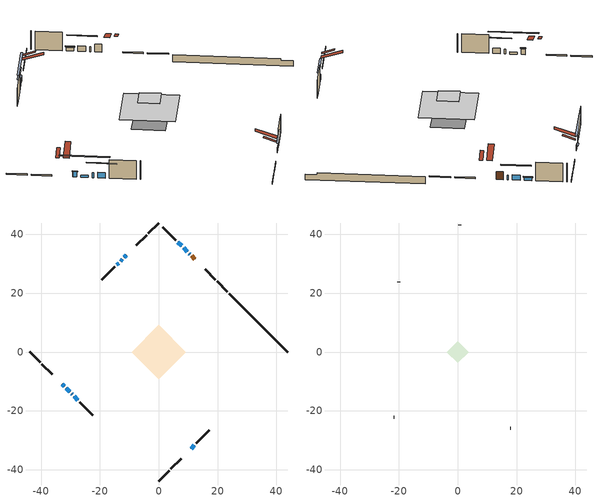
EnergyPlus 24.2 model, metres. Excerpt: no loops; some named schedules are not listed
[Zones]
conditioned space
 floor adiabatic (AdiabaticFloorConstruction): -9.23,0 0,9.23 9.23,0 0,-9.23 z3.37
 floor foundation (Slab1 construction): -4.96,0.65 -0.65,4.96 4.96,-0.65 0.65,-4.96 z-0.96
 wall outside (RimJoist1 construction): 0,-43.84 3.49,-40.35 / -43.84,0 -40.35,-3.49 / 0,43.84 -3.49,40.35 / 23.35,20.49 19.86,23.98 z0.93:1.23
 wall outside (RimJoist2 construction): 4.15,-39.69 7.57,-36.27 / -39.69,-4.15 -36.27,-7.57 / -4.15,39.69 -7.57,36.27 / 19.2,24.64 15.78,28.06 z0.93:1.23
 wall outside (AdiabaticWallConstruction 1): 12.32,31.52 11.21,32.63 z0.93:2.96
 wall outside (AdiabaticWallConstruction): 10.55,33.29 10.37,33.47 / -29.64,-14.2 -29.42,-14.42 z0.93:2.15; -11.04,32.8 -11.68,32.16 / 11.04,-32.8 12.11,-31.73 z0.93:2.13; -32.8,-11.04 -32.16,-11.68 / 9.72,34.12 8.42,35.42 / -13.6,30.24 -14.24,29.6 / -28.77,-15.07 -27.47,-16.37 z0.93:2.3; -12.34,31.5 -12.94,30.9 z0.93:1.47; -31.5,-12.34 -30.3,-13.54 z0.93:1.46; 7.77,36.07 6.47,37.37 z0.93:1.77
 wall outside (Wall1 construction): 12.77,-31.07 17.21,-26.63 / -26.82,-17.02 -22.38,-21.46 / -14.9,28.94 -19.34,24.5 / 5.82,38.02 1.37,42.47 z0.93:5.81
 wall foundation (FoundationWall1 construction): 24.01,19.83,-0.96 24.01,19.83,0.93 41.86,1.98,0.93 41.86,1.98,0.45 43.84,0,0.45 43.84,0,-0.96
 window (WindowConstruction 7): 10.55,33.29 10.37,33.47 z0.93:2.15
 window (WindowConstruction 4): -11.04,32.8 -11.68,32.16 z0.93:2.12
 window (WindowConstruction 5): 11.04,-32.8 12.11,-31.73 z0.93:2.12
 window (WindowConstruction 6): -32.8,-11.04 -32.16,-11.68 z0.93:2.3
 window (WindowConstruction 9): -12.34,31.5 -12.94,30.9 z0.93:1.46
 window (WindowConstruction 10): -31.5,-12.34 -30.3,-13.54 z0.93:1.46
 window (WindowConstruction 8): -29.64,-14.2 -29.42,-14.42 z0.93:2.15
 window (WindowConstruction): 9.72,34.12 8.42,35.42 z0.93:2.3
 window (WindowConstruction 1): -13.6,30.24 -14.24,29.6 z0.93:2.3
 window (WindowConstruction 2): -28.77,-15.07 -27.47,-16.37 z0.93:2.3
 window (WindowConstruction 3): 7.77,36.07 6.47,37.37 z0.93:1.77
 door (Door): 12.32,31.52 11.21,32.63 z0.93:2.96
 ceiling adiabatic (AdiabaticFloorConstruction): 0,-9.23 9.23,0 0,9.23 -9.23,0 z3.37
 roof outside (Roof1 construction): 8.78,-35.06,5.81 6.68,-32.95,6.8 6.12,-33.51,6.8 8.23,-35.61,5.81; -35.06,-8.78,5.81 -32.95,-6.68,6.8 -33.51,-6.12,6.8 -35.61,-8.23,5.81; -8.78,35.06,5.81 -6.68,32.95,6.8 -6.12,33.51,6.8 -8.23,35.61,5.81; 14.57,29.27,5.81 12.47,27.16,6.8 13.02,26.61,6.8 15.13,28.71,5.81
attic - vented
 floor to conditioned space (Floor1 construction Reversed): -3.66,0 0,3.66 3.66,0 0,-3.66 z5.81
 wall outside (Wall3 construction): 17.87,-25.97 17.93,-25.91 / -21.72,-22.12 -21.66,-22.18 / -20,23.84 -20.06,23.78 / 0.72,43.12 0.66,43.18 z0.93:5.81
 roof outside (Roof2 construction): 10.38,-33.46,5.81 6.82,-29.9,7.49 5.88,-30.84,7.49 9.44,-34.4,5.81; -33.46,-10.38,5.81 -29.9,-6.82,7.49 -30.84,-5.88,7.49 -34.4,-9.44,5.81; -10.38,33.46,5.81 -6.82,29.9,7.49 -5.88,30.84,7.49 -9.44,34.4,5.81; 12.97,30.87,5.81 9.41,27.3,7.49 10.35,26.36,7.49 13.91,29.93,5.81
shading: -11.82,32.02 -10.89,32.95 -11.18,33.24 -12.12,32.31 z2.33; 13.98,-29.86 9.17,-34.67 9.46,-34.96 14.27,-30.15 z4.76; -32.02,-11.82 -32.95,-10.89 -33.24,-11.18 -32.31,-12.12 z2.5; -16.53,27.31 -8.75,35.09 -9.04,35.38 -16.82,27.6 z6.54; -26.71,-17.13 -35.09,-8.75 -35.38,-9.04 -27,-17.43 z6.54; 6.56,37.28 11.58,32.26 11.87,32.55 6.85,37.57 z4.94; -16.11,27.73 -11.73,32.11 -12.02,32.4 -16.4,28.02 z4.94; -25.61,-18.23 -30.63,-13.21 -30.93,-13.5 -25.9,-18.52 z4.94; 6.33,37.51 7.91,35.93 8.2,36.22 6.62,37.8 z1.97
[Building]
Building 1: Terrain=Suburbs
[Site:Location]
Montreal Intl AP_QC: Latitude {deg}=45.47; Longitude {deg}=-73.74; Time Zone {hr}=-5; Elevation {m}=36; Keep Site Location Information=Yes
[Site:GroundTemperature:Shallow]
2.07863, -0.316383, -0.508184, 0.628371, 5.19101, 9.73239, 13.6695, 16.1636, 16.3755, 14.347, 10.5102, 6.10817
[Site:WaterMainsTemperature]
Calculation Method=Schedule; Temperature Schedule=mains temperature schedule
[Material] Roughness=Rough; Thermal Absorptance=0.9
Name | Thickness {m} | Conductivity {W/m-K} | Density {kg/m3} | Specific Heat {J/kg-K} | Solar Absorptance | Visible Absorptance
asphalt or fiberglass shingles | 0.00635 | 0.162714 | 1121.4 | 1465.45 | 0.4 | 0.4
ceiling loosefill ins | 0.169333 | 0.0480833 | 16.02 | 1046.75 | 0.7 | 0.7
ceiling stud and cavity | 0.1397 | 0.624687 | 65.682 | 1177.47 | 0.7 | 0.7
concrete 4.0 in. | 0.1016 | 1.803125 | 2242.8 | 837.4 | 0.7 | 0.7
concrete 8.0 in. | 0.2032 | 1.803125 | 2242.8 | 837.4 | 0.7 | 0.7
door material | 0.04445 | 0.053851 | 512.64 | 1214.23 | 0.7 | 0.7
exterior vertical ins | 0.0410211 | 0.029427 | 32.04 | 1214.23 | 0.7 | 0.7
floor covering | 0.0127 | 0.0433444 | 54.468 | 1339.84 | 0.6 | 0.6
floor rigid ins; wall rigid ins | 0.512978 | 0.029427 | 32.04 | 1214.23 | 0.7 | 0.7
floor stud and cavity | 0.1397 | 1.75129 | 37.0049 | 1207.88 | 0.7 | 0.7
furniture material conditioned space 1 | 0.1524 | 0.115458 | 640.8 | 1214.23 | 0.6 | 0.6
gypsum board | 0.0127 | 0.160291 | 801 | 837.4 | 0.6 | 0.6
gypsum board 1 | 0.0127 | 0.160291 | 801 | 837.4 | 0.7 | 0.7
osb sheathing 0.5 in. | 0.0127 | 0.115458 | 512.64 | 1214.23 | 0.7 | 0.7
osb sheathing 0.75 in. | 0.01905 | 0.115458 | 512.64 | 1214.23 | 0.7 | 0.7
osb sheathing 2.0 in. | 0.0508 | 0.115458 | 512.64 | 1214.23 | 0.7 | 0.7
rim joist stud and cavity | 0.0508 | 0.177588 | 50.32683 | 1063.81 | 0.6 | 0.6
rim joist stud and cavity 1 | 0.0508 | 0.859146 | 125.044 | 1163.47 | 0.6 | 0.6
roof stud and cavity | 0.2032 | 0.170512 | 78.34581 | 1123.46 | 0.7 | 0.7
wall stud and cavity | 0.1397 | 0.139681 | 139.0536 | 1170.24 | 0.7 | 0.7
wall stud and cavity 1 | 0.0889 | 6.9971 | 50.32683 | 1063.81 | 0.6 | 0.6
wall stud and cavity 2 | 0.0889 | 0.380278 | 52.3479 | 1209.89 | 0.7 | 0.7
wall stud and cavity 3 | 0.0889 | 0.391764 | 83.0341 | 1211.67 | 0.7 | 0.7
wood siding | 0.0254 | 0.102417 | 544.68 | 1172.36 | 0.4 | 0.4
wood siding 1 | 0.00254 | 0.102417 | 544.68 | 1172.36 | 0.4 | 0.4
wood siding 2; wood siding 3; wood siding 4 | 0.0254 | 0.102417 | 544.68 | 1172.36 | 0.7 | 0.7
[WindowMaterial:SimpleGlazingSystem]
Name | U-Factor {W/m2-K} | Solar Heat Gain Coefficient
WindowMaterial | 3.76224 | 0.69
WindowMaterial 1 | 4.38569 | 0.68
WindowMaterial 2 | 4.721257 | 0.66
WindowMaterial 3 | 4.46404 | 0.67
WindowMaterial 4 | 4.1404 | 0.69
WindowMaterial 5 | 2.26495 | 0.41
WindowMaterial 6 | 2.93212 | 0.43
WindowMaterial 7 | 4.359 | 0.64
[Construction]
AdiabaticFloorConstruction: floor stud and cavity, floor rigid ins, osb sheathing 0.75 in., floor covering
AdiabaticWallConstruction: wood siding 3, wall rigid ins, wall stud and cavity 2, gypsum board
AdiabaticWallConstruction 1: wood siding 4, wall rigid ins, wall stud and cavity 2, gypsum board
Door: door material
Floor1 construction Reversed: gypsum board, ceiling stud and cavity, ceiling loosefill ins
FoundationWall1 construction: concrete 8.0 in., gypsum board 1
furniture construction conditioned space 1: furniture material conditioned space 1
PartitionWallConstruction: gypsum board, wall stud and cavity 3, gypsum board
RimJoist1 construction: wood siding 2, rim joist stud and cavity
RimJoist2 construction: wood siding 2, osb sheathing 2.0 in., rim joist stud and cavity 1
Roof1 construction: asphalt or fiberglass shingles, osb sheathing 0.75 in., roof stud and cavity, gypsum board
Roof2 construction: asphalt or fiberglass shingles
Slab1 construction: concrete 4.0 in.
Wall1 construction: wood siding, osb sheathing 0.5 in., wall stud and cavity, gypsum board
Wall3 construction: wood siding 1, wall stud and cavity 1
WindowConstruction: WindowMaterial
WindowConstruction 1; WindowConstruction 2; WindowConstruction 6: WindowMaterial 1
WindowConstruction 10; WindowConstruction 9: WindowMaterial 7
WindowConstruction 3: WindowMaterial 2
WindowConstruction 4: WindowMaterial 3
WindowConstruction 5: WindowMaterial 4
WindowConstruction 7: WindowMaterial 5
WindowConstruction 8: WindowMaterial 6
[Zone] Multiplier=1; Part of Total Floor Area=Yes
Name | Volume {m3}
attic - vented | 7.29589
conditioned space | 325.6
[Space]
Name | Zone | Volume {m3}
attic - vented 1 | attic - vented | 7.29589
conditioned space 1 | conditioned space | 325.6
[ZoneInfiltration:EffectiveLeakageArea]
infil attic - vented 1: Zone or Space=attic - vented 1; Schedule=Always On Discrete; Effective Air Leakage Area {cm2}=1070.4; Stack Coefficient=0.000455914; Wind Coefficient=1.44265e-05
[ZoneMixing]
whole house fan mix: Zone or Space=attic - vented; Schedule=Always On Continuous; Design Flow Rate Calculation Method=Flow/Zone; Design Flow Rate {m3/s}=0; Source Zone or Space=conditioned space
[SurfaceProperty:ExposedFoundationPerimeter]
Slab1: Exposed Perimeter Calculation Method=TotalExposedPerimeter; Total Exposed Perimeter {m}=28.043
[InternalMass] Zone or ZoneList=conditioned space; Space or SpaceList=conditioned space 1
Name | Construction | Surface Area {m2}
furniture mass conditioned space 1 | furniture construction conditioned space 1 | 87.5241
partition wall mass | PartitionWallConstruction | 218.81
[Lights]
interior lighting: Zone or ZoneList or Space or SpaceList=conditioned space 1; Schedule=interior lighting schedule; Design Level Calculation Method=LightingLevel; Lighting Level {W}=343.2; Return Air Fraction=0; Fraction Radiant=0.6; Fraction Visible=0.2; Fraction Replaceable=1
[People]
occupants: Zone or ZoneList or Space or SpaceList=conditioned space 1; Number of People Schedule=occupants schedule; Number of People Calculation Method=People; Number of People=3; Fraction Radiant=0.314171; Sensible Heat Fraction=0.56303; Activity Level Schedule=occupants activity schedule; Carbon Dioxide Generation Rate {m3/s-W}=0; Enable ASHRAE 55 Comfort Warnings=No; Mean Radiant Temperature Calculation Type=EnclosureAveraged
[ElectricEquipment] Zone or ZoneList or Space or SpaceList=conditioned space 1; Design Level Calculation Method=EquipmentLevel
Name | Schedule | Design Level {W} | Fraction Latent | Fraction Radiant | Fraction Lost
clothes dryer | clothes dryer schedule | 140.772 | 0.015 | 0.081 | 0.85
clothes washer | clothes washer schedule | 32.1985 | 0.03 | 0.162 | 0.7
cooking range | cooking range schedule | 215.147 | 0.08 | 0.432 | 0.2
dishwasher | dishwasher schedule | 66.8632 | 0.3 | 0.18 | 0.4
fridge | fridge schedule | 72.9452 | 0 | 0.6 | 0
mech vent bath fan 0 | mech vent bath fan 0 schedule | 50.2 | 0 | 0 | 1
mech vent bath fan 1 | mech vent bath fan 1 schedule | 50.2 | 0 | 0 | 1
mech vent house fan | mech vent house fan schedule | 0.95 | 0 | 0 | 1
mech vent house fan cfis | mech vent house fan cfis schedule | 0 | 0 | 0 | 0
mech vent range fan 0 | mech vent range fan 0 schedule | 57 | 0 | 0 | 1
misc plug loads | misc plug loads schedule | 494.7 | 0.045 | 0.513 | 0.1
whole house fan | Always On Discrete | 0 | 0 | 0 | 1
[OtherEquipment] Zone or ZoneList or Space or SpaceList=conditioned space 1; Design Level Calculation Method=EquipmentLevel
Name | Fuel Type | Schedule | Design Level {W} | Fraction Latent | Fraction Radiant | Fraction Lost
clothes dryer 1 | Electricity | clothes dryer schedule | 0 | 0.015 | 0.081 | 0.85
cooking range 1 | Electricity | cooking range schedule | 0 | 0.08 | 0.432 | 0.2
general water use latent | None | general water use schedule | 62.594 | 1 | 0 | 0
general water use sensible | None | general water use schedule | -61.6891 | 0 | 0.6 | 0
mech vent house fan latent load | None | Always On Discrete | 0 | 1 | 0 | 0
mech vent house fan sensible load | None | Always On Discrete | 0 | 0 | 0 | 0
water heater energy adjustment1 | Electricity | Always On Discrete | 0.01 | 0 | 0 | 1
[ZoneInfiltration:DesignFlowRate] Zone or ZoneList or Space or SpaceList=conditioned space 1; Schedule=Always On Discrete; Design Flow Rate Calculation Method=Flow/Zone; Design Flow Rate {m3/s}=0
infil flow; natural vent flow; whole house fan flow
[Foundation:Kiva]
Foundation Kiva 1: Initial Indoor Air Temperature {C}=18; Wall Height Above Grade {m}=0.930006; Wall Depth Below Slab {m}=0.2032; Custom Block Material Name 1=exterior vertical ins; Custom Block Depth 1 {m}=1.89; Custom Block X Position 1 {m}=0.2159; Custom Block Z Position 1 {m}=0
[Foundation:Kiva:Settings]
Soil Conductivity {W/m-K}=0.849921; Soil Density {kg/m3}=1842.3; Soil Specific Heat {J/kg-K}=418.7; Ground Solar Absorptivity=0.9; Ground Thermal Absorptivity=0.9; Ground Surface Roughness {m}=0.03; Far-Field Width {m}=40; Deep-Ground Boundary Condition=ZeroFlux; Deep-Ground Depth {m}=40; Minimum Cell Dimension {m}=0.2; Maximum Cell Growth Coefficient=3; Simulation Timestep=Timestep
[Exterior:Lights]
exterior lighting: Schedule=exterior lighting schedule; Design Level {W}=75.6
[Schedule:Constant]
Name | Hourly Value
Always On Continuous; mech vent house fan schedule; mech vent house fan cfis schedule; Always On Discrete | 1
occupants activity schedule | 117.228
fridge schedule | 0
[Schedule:Week:Daily]
interior lighting schedule Week Rule - Jan1-Jan27: interior lighting schedule day, interior lighting schedule day, interior lighting schedule day, interior lighting schedule day, interior lighting schedule day, interior lighting schedule day, interior lighting schedule day, interior lighting schedule default day, interior lighting schedule default day, interior lighting schedule default day, interior lighting schedule default day, interior lighting schedule default day
interior lighting schedule Week Rule - Jan28-Feb3: interior lighting schedule day, interior lighting schedule day, interior lighting schedule day, interior lighting schedule day, interior lighting schedule day 1, interior lighting schedule day 1, interior lighting schedule day 1, interior lighting schedule default day, interior lighting schedule default day, interior lighting schedule default day, interior lighting schedule default day, interior lighting schedule default day
interior lighting schedule Week Rule - Feb4-Feb24: interior lighting schedule day 1, interior lighting schedule day 1, interior lighting schedule day 1, interior lighting schedule day 1, interior lighting schedule day 1, interior lighting schedule day 1, interior lighting schedule day 1, interior lighting schedule default day, interior lighting schedule default day, interior lighting schedule default day, interior lighting schedule default day, interior lighting schedule default day
interior lighting schedule Week Rule - Feb25-Mar3: interior lighting schedule day 1, interior lighting schedule day 1, interior lighting schedule day 1, interior lighting schedule day 1, interior lighting schedule day 2, interior lighting schedule day 2, interior lighting schedule day 2, interior lighting schedule default day, interior lighting schedule default day, interior lighting schedule default day, interior lighting schedule default day, interior lighting schedule default day
interior lighting schedule Week Rule - Mar4-Mar31: interior lighting schedule day 2, interior lighting schedule day 2, interior lighting schedule day 2, interior lighting schedule day 2, interior lighting schedule day 2, interior lighting schedule day 2, interior lighting schedule day 2, interior lighting schedule default day, interior lighting schedule default day, interior lighting schedule default day, interior lighting schedule default day, interior lighting schedule default day
interior lighting schedule Week Rule - Apr1-Apr28: interior lighting schedule day 3, interior lighting schedule day 3, interior lighting schedule day 3, interior lighting schedule day 3, interior lighting schedule day 3, interior lighting schedule day 3, interior lighting schedule day 3, interior lighting schedule default day, interior lighting schedule default day, interior lighting schedule default day, interior lighting schedule default day, interior lighting schedule default day
interior lighting schedule Week Rule - Apr29-May5: interior lighting schedule day 3, interior lighting schedule day 3, interior lighting schedule day 4, interior lighting schedule day 4, interior lighting schedule day 4, interior lighting schedule day 4, interior lighting schedule day 4, interior lighting schedule default day, interior lighting schedule default day, interior lighting schedule default day, interior lighting schedule default day, interior lighting schedule default day
interior lighting schedule Week Rule - May6-May26: interior lighting schedule day 4, interior lighting schedule day 4, interior lighting schedule day 4, interior lighting schedule day 4, interior lighting schedule day 4, interior lighting schedule day 4, interior lighting schedule day 4, interior lighting schedule default day, interior lighting schedule default day, interior lighting schedule default day, interior lighting schedule default day, interior lighting schedule default day
interior lighting schedule Week Rule - May27-Jun2: interior lighting schedule day 4, interior lighting schedule day 4, interior lighting schedule day 4, interior lighting schedule day 4, interior lighting schedule day 4, interior lighting schedule day 5, interior lighting schedule day 5, interior lighting schedule default day, interior lighting schedule default day, interior lighting schedule default day, interior lighting schedule default day, interior lighting schedule default day
interior lighting schedule Week Rule - Jun3-Jun30: interior lighting schedule day 5, interior lighting schedule day 5, interior lighting schedule day 5, interior lighting schedule day 5, interior lighting schedule day 5, interior lighting schedule day 5, interior lighting schedule day 5, interior lighting schedule default day, interior lighting schedule default day, interior lighting schedule default day, interior lighting schedule default day, interior lighting schedule default day
interior lighting schedule Week Rule - Jul1-Jul28: interior lighting schedule day 6, interior lighting schedule day 6, interior lighting schedule day 6, interior lighting schedule day 6, interior lighting schedule day 6, interior lighting schedule day 6, interior lighting schedule day 6, interior lighting schedule default day, interior lighting schedule default day, interior lighting schedule default day, interior lighting schedule default day, interior lighting schedule default day
interior lighting schedule Week Rule - Jul29-Aug4: interior lighting schedule day 6, interior lighting schedule day 6, interior lighting schedule day 6, interior lighting schedule day 7, interior lighting schedule day 7, interior lighting schedule day 7, interior lighting schedule day 7, interior lighting schedule default day, interior lighting schedule default day, interior lighting schedule default day, interior lighting schedule default day, interior lighting schedule default day
interior lighting schedule Week Rule - Aug5-Aug25: interior lighting schedule day 7, interior lighting schedule day 7, interior lighting schedule day 7, interior lighting schedule day 7, interior lighting schedule day 7, interior lighting schedule day 7, interior lighting schedule day 7, interior lighting schedule default day, interior lighting schedule default day, interior lighting schedule default day, interior lighting schedule default day, interior lighting schedule default day
interior lighting schedule Week Rule - Aug26-Sep1: interior lighting schedule day 7, interior lighting schedule day 7, interior lighting schedule day 7, interior lighting schedule day 7, interior lighting schedule day 7, interior lighting schedule day 7, interior lighting schedule day 8, interior lighting schedule default day, interior lighting schedule default day, interior lighting schedule default day, interior lighting schedule default day, interior lighting schedule default day
interior lighting schedule Week Rule - Sep2-Sep29: interior lighting schedule day 8, interior lighting schedule day 8, interior lighting schedule day 8, interior lighting schedule day 8, interior lighting schedule day 8, interior lighting schedule day 8, interior lighting schedule day 8, interior lighting schedule default day, interior lighting schedule default day, interior lighting schedule default day, interior lighting schedule default day, interior lighting schedule default day
interior lighting schedule Week Rule - Sep30-Oct6: interior lighting schedule day 8, interior lighting schedule day 9, interior lighting schedule day 9, interior lighting schedule day 9, interior lighting schedule day 9, interior lighting schedule day 9, interior lighting schedule day 9, interior lighting schedule default day, interior lighting schedule default day, interior lighting schedule default day, interior lighting schedule default day, interior lighting schedule default day
interior lighting schedule Week Rule - Oct7-Oct27: interior lighting schedule day 9, interior lighting schedule day 9, interior lighting schedule day 9, interior lighting schedule day 9, interior lighting schedule day 9, interior lighting schedule day 9, interior lighting schedule day 9, interior lighting schedule default day, interior lighting schedule default day, interior lighting schedule default day, interior lighting schedule default day, interior lighting schedule default day
interior lighting schedule Week Rule - Oct28-Nov3: interior lighting schedule day 9, interior lighting schedule day 9, interior lighting schedule day 9, interior lighting schedule day 9, interior lighting schedule day 10, interior lighting schedule day 10, interior lighting schedule day 10, interior lighting schedule default day, interior lighting schedule default day, interior lighting schedule default day, interior lighting schedule default day, interior lighting schedule default day
interior lighting schedule Week Rule - Nov4-Nov24: interior lighting schedule day 10, interior lighting schedule day 10, interior lighting schedule day 10, interior lighting schedule day 10, interior lighting schedule day 10, interior lighting schedule day 10, interior lighting schedule day 10, interior lighting schedule default day, interior lighting schedule default day, interior lighting schedule default day, interior lighting schedule default day, interior lighting schedule default day
interior lighting schedule Week Rule - Nov25-Dec1: interior lighting schedule day 10, interior lighting schedule day 10, interior lighting schedule day 10, interior lighting schedule day 10, interior lighting schedule day 10, interior lighting schedule day 10, interior lighting schedule day 11, interior lighting schedule default day, interior lighting schedule default day, interior lighting schedule default day, interior lighting schedule default day, interior lighting schedule default day
interior lighting schedule Week Rule - Dec2-Dec31: interior lighting schedule day 11, interior lighting schedule day 11, interior lighting schedule day 11, interior lighting schedule day 11, interior lighting schedule day 11, interior lighting schedule day 11, interior lighting schedule day 11, interior lighting schedule default day, interior lighting schedule default day, interior lighting schedule default day, interior lighting schedule default day, interior lighting schedule default day
occupants schedule Week Rule - Jan1-Dec31: occupants schedule day, occupants schedule day, occupants schedule day, occupants schedule day, occupants schedule day, occupants schedule day, occupants schedule day, occupants schedule default day, occupants schedule default day, occupants schedule default day, occupants schedule default day, occupants schedule default day
clothes dryer schedule Week Rule - Jan1-Dec31: clothes dryer schedule day, clothes dryer schedule day, clothes dryer schedule day, clothes dryer schedule day, clothes dryer schedule day, clothes dryer schedule day, clothes dryer schedule day, clothes dryer schedule default day, clothes dryer schedule default day, clothes dryer schedule default day, clothes dryer schedule default day, clothes dryer schedule default day
clothes washer schedule Week Rule - Jan1-Dec31: clothes washer schedule day, clothes washer schedule day, clothes washer schedule day, clothes washer schedule day, clothes washer schedule day, clothes washer schedule day, clothes washer schedule day, clothes washer schedule default day, clothes washer schedule default day, clothes washer schedule default day, clothes washer schedule default day, clothes washer schedule default day
cooking range schedule Week Rule - Jan1-Dec31: cooking range schedule day, cooking range schedule day, cooking range schedule day, cooking range schedule day, cooking range schedule day, cooking range schedule day, cooking range schedule day, cooking range schedule default day, cooking range schedule default day, cooking range schedule default day, cooking range schedule default day, cooking range schedule default day
dishwasher schedule Week Rule - Jan1-Dec31: dishwasher schedule day, dishwasher schedule day, dishwasher schedule day, dishwasher schedule day, dishwasher schedule day, dishwasher schedule day, dishwasher schedule day, dishwasher schedule default day, dishwasher schedule default day, dishwasher schedule default day, dishwasher schedule default day, dishwasher schedule default day
mech vent bath fan 0 schedule Week Rule - Jan1-Dec31: mech vent bath fan 0 schedule day, mech vent bath fan 0 schedule day, mech vent bath fan 0 schedule day, mech vent bath fan 0 schedule day, mech vent bath fan 0 schedule day, mech vent bath fan 0 schedule day, mech vent bath fan 0 schedule day, mech vent bath fan 0 schedule default day, mech vent bath fan 0 schedule default day, mech vent bath fan 0 schedule default day, mech vent bath fan 0 schedule default day, mech vent bath fan 0 schedule default day
mech vent bath fan 1 schedule Week Rule - Jan1-Dec31: mech vent bath fan 1 schedule day, mech vent bath fan 1 schedule day, mech vent bath fan 1 schedule day, mech vent bath fan 1 schedule day, mech vent bath fan 1 schedule day, mech vent bath fan 1 schedule day, mech vent bath fan 1 schedule day, mech vent bath fan 1 schedule default day, mech vent bath fan 1 schedule default day, mech vent bath fan 1 schedule default day, mech vent bath fan 1 schedule default day, mech vent bath fan 1 schedule default day
mech vent range fan 0 schedule Week Rule - Jan1-Dec31: mech vent range fan 0 schedule day, mech vent range fan 0 schedule day, mech vent range fan 0 schedule day, mech vent range fan 0 schedule day, mech vent range fan 0 schedule day, mech vent range fan 0 schedule day, mech vent range fan 0 schedule day, mech vent range fan 0 schedule default day, mech vent range fan 0 schedule default day, mech vent range fan 0 schedule default day, mech vent range fan 0 schedule default day, mech vent range fan 0 schedule default day
misc plug loads schedule Week Rule - Jan1-Dec31: misc plug loads schedule day, misc plug loads schedule day, misc plug loads schedule day, misc plug loads schedule day, misc plug loads schedule day, misc plug loads schedule day, misc plug loads schedule day, misc plug loads schedule default day, misc plug loads schedule default day, misc plug loads schedule default day, misc plug loads schedule default day, misc plug loads schedule default day
general water use schedule Week Rule - Jan1-Dec31: general water use schedule day, general water use schedule day, general water use schedule day, general water use schedule day, general water use schedule day, general water use schedule day, general water use schedule day, general water use schedule default day, general water use schedule default day, general water use schedule default day, general water use schedule default day, general water use schedule default day
exterior lighting schedule Week Rule - Jan1-Jan27: exterior lighting schedule day, exterior lighting schedule day, exterior lighting schedule day, exterior lighting schedule day, exterior lighting schedule day, exterior lighting schedule day, exterior lighting schedule day, exterior lighting schedule default day, exterior lighting schedule default day, exterior lighting schedule default day, exterior lighting schedule default day, exterior lighting schedule default day
exterior lighting schedule Week Rule - Jan28-Feb3: exterior lighting schedule day, exterior lighting schedule day, exterior lighting schedule day, exterior lighting schedule day, exterior lighting schedule day 1, exterior lighting schedule day 1, exterior lighting schedule day 1, exterior lighting schedule default day, exterior lighting schedule default day, exterior lighting schedule default day, exterior lighting schedule default day, exterior lighting schedule default day
exterior lighting schedule Week Rule - Feb4-Feb24: exterior lighting schedule day 1, exterior lighting schedule day 1, exterior lighting schedule day 1, exterior lighting schedule day 1, exterior lighting schedule day 1, exterior lighting schedule day 1, exterior lighting schedule day 1, exterior lighting schedule default day, exterior lighting schedule default day, exterior lighting schedule default day, exterior lighting schedule default day, exterior lighting schedule default day
exterior lighting schedule Week Rule - Feb25-Mar3: exterior lighting schedule day 1, exterior lighting schedule day 1, exterior lighting schedule day 1, exterior lighting schedule day 1, exterior lighting schedule day 2, exterior lighting schedule day 2, exterior lighting schedule day 2, exterior lighting schedule default day, exterior lighting schedule default day, exterior lighting schedule default day, exterior lighting schedule default day, exterior lighting schedule default day
exterior lighting schedule Week Rule - Mar4-Mar31: exterior lighting schedule day 2, exterior lighting schedule day 2, exterior lighting schedule day 2, exterior lighting schedule day 2, exterior lighting schedule day 2, exterior lighting schedule day 2, exterior lighting schedule day 2, exterior lighting schedule default day, exterior lighting schedule default day, exterior lighting schedule default day, exterior lighting schedule default day, exterior lighting schedule default day
exterior lighting schedule Week Rule - Apr1-Apr28: exterior lighting schedule day 3, exterior lighting schedule day 3, exterior lighting schedule day 3, exterior lighting schedule day 3, exterior lighting schedule day 3, exterior lighting schedule day 3, exterior lighting schedule day 3, exterior lighting schedule default day, exterior lighting schedule default day, exterior lighting schedule default day, exterior lighting schedule default day, exterior lighting schedule default day
exterior lighting schedule Week Rule - Apr29-May5: exterior lighting schedule day 3, exterior lighting schedule day 3, exterior lighting schedule day 4, exterior lighting schedule day 4, exterior lighting schedule day 4, exterior lighting schedule day 4, exterior lighting schedule day 4, exterior lighting schedule default day, exterior lighting schedule default day, exterior lighting schedule default day, exterior lighting schedule default day, exterior lighting schedule default day
exterior lighting schedule Week Rule - May6-May26: exterior lighting schedule day 4, exterior lighting schedule day 4, exterior lighting schedule day 4, exterior lighting schedule day 4, exterior lighting schedule day 4, exterior lighting schedule day 4, exterior lighting schedule day 4, exterior lighting schedule default day, exterior lighting schedule default day, exterior lighting schedule default day, exterior lighting schedule default day, exterior lighting schedule default day
exterior lighting schedule Week Rule - May27-Jun2: exterior lighting schedule day 4, exterior lighting schedule day 4, exterior lighting schedule day 4, exterior lighting schedule day 4, exterior lighting schedule day 4, exterior lighting schedule day 5, exterior lighting schedule day 5, exterior lighting schedule default day, exterior lighting schedule default day, exterior lighting schedule default day, exterior lighting schedule default day, exterior lighting schedule default day
exterior lighting schedule Week Rule - Jun3-Jun30: exterior lighting schedule day 5, exterior lighting schedule day 5, exterior lighting schedule day 5, exterior lighting schedule day 5, exterior lighting schedule day 5, exterior lighting schedule day 5, exterior lighting schedule day 5, exterior lighting schedule default day, exterior lighting schedule default day, exterior lighting schedule default day, exterior lighting schedule default day, exterior lighting schedule default day
exterior lighting schedule Week Rule - Jul1-Jul28: exterior lighting schedule day 6, exterior lighting schedule day 6, exterior lighting schedule day 6, exterior lighting schedule day 6, exterior lighting schedule day 6, exterior lighting schedule day 6, exterior lighting schedule day 6, exterior lighting schedule default day, exterior lighting schedule default day, exterior lighting schedule default day, exterior lighting schedule default day, exterior lighting schedule default day
exterior lighting schedule Week Rule - Jul29-Aug4: exterior lighting schedule day 6, exterior lighting schedule day 6, exterior lighting schedule day 6, exterior lighting schedule day 7, exterior lighting schedule day 7, exterior lighting schedule day 7, exterior lighting schedule day 7, exterior lighting schedule default day, exterior lighting schedule default day, exterior lighting schedule default day, exterior lighting schedule default day, exterior lighting schedule default day
exterior lighting schedule Week Rule - Aug5-Aug25: exterior lighting schedule day 7, exterior lighting schedule day 7, exterior lighting schedule day 7, exterior lighting schedule day 7, exterior lighting schedule day 7, exterior lighting schedule day 7, exterior lighting schedule day 7, exterior lighting schedule default day, exterior lighting schedule default day, exterior lighting schedule default day, exterior lighting schedule default day, exterior lighting schedule default day
exterior lighting schedule Week Rule - Aug26-Sep1: exterior lighting schedule day 7, exterior lighting schedule day 7, exterior lighting schedule day 7, exterior lighting schedule day 7, exterior lighting schedule day 7, exterior lighting schedule day 7, exterior lighting schedule day 8, exterior lighting schedule default day, exterior lighting schedule default day, exterior lighting schedule default day, exterior lighting schedule default day, exterior lighting schedule default day
exterior lighting schedule Week Rule - Sep2-Sep29: exterior lighting schedule day 8, exterior lighting schedule day 8, exterior lighting schedule day 8, exterior lighting schedule day 8, exterior lighting schedule day 8, exterior lighting schedule day 8, exterior lighting schedule day 8, exterior lighting schedule default day, exterior lighting schedule default day, exterior lighting schedule default day, exterior lighting schedule default day, exterior lighting schedule default day
exterior lighting schedule Week Rule - Sep30-Oct6: exterior lighting schedule day 8, exterior lighting schedule day 9, exterior lighting schedule day 9, exterior lighting schedule day 9, exterior lighting schedule day 9, exterior lighting schedule day 9, exterior lighting schedule day 9, exterior lighting schedule default day, exterior lighting schedule default day, exterior lighting schedule default day, exterior lighting schedule default day, exterior lighting schedule default day
exterior lighting schedule Week Rule - Oct7-Oct27: exterior lighting schedule day 9, exterior lighting schedule day 9, exterior lighting schedule day 9, exterior lighting schedule day 9, exterior lighting schedule day 9, exterior lighting schedule day 9, exterior lighting schedule day 9, exterior lighting schedule default day, exterior lighting schedule default day, exterior lighting schedule default day, exterior lighting schedule default day, exterior lighting schedule default day
exterior lighting schedule Week Rule - Oct28-Nov3: exterior lighting schedule day 9, exterior lighting schedule day 9, exterior lighting schedule day 9, exterior lighting schedule day 9, exterior lighting schedule day 10, exterior lighting schedule day 10, exterior lighting schedule day 10, exterior lighting schedule default day, exterior lighting schedule default day, exterior lighting schedule default day, exterior lighting schedule default day, exterior lighting schedule default day
[Schedule:Year]
interior lighting schedule: interior lighting schedule Week Rule - Jan1-Jan27, 1, 1, 1, 27, interior lighting schedule Week Rule - Jan28-Feb3, 1, 28, 2, 3, interior lighting schedule Week Rule - Feb4-Feb24, 2, 4, 2, 24, interior lighting schedule Week Rule - Feb25-Mar3, 2, 25, 3, 3, interior lighting schedule Week Rule - Mar4-Mar31, 3, 4, 3, 31, interior lighting schedule Week Rule - Apr1-Apr28, 4, 1, 4, 28, interior lighting schedule Week Rule - Apr29-May5, 4, 29, 5, 5, interior lighting schedule Week Rule - May6-May26, 5, 6, 5, 26, interior lighting schedule Week Rule - May27-Jun2, 5, 27, 6, 2, interior lighting schedule Week Rule - Jun3-Jun30, 6, 3, 6, 30, interior lighting schedule Week Rule - Jul1-Jul28, 7, 1, 7, 28, interior lighting schedule Week Rule - Jul29-Aug4, 7, 29, 8, 4, interior lighting schedule Week Rule - Aug5-Aug25, 8, 5, 8, 25, interior lighting schedule Week Rule - Aug26-Sep1, 8, 26, 9, 1, interior lighting schedule Week Rule - Sep2-Sep29, 9, 2, 9, 29, interior lighting schedule Week Rule - Sep30-Oct6, 9, 30, 10, 6, interior lighting schedule Week Rule - Oct7-Oct27, 10, 7, 10, 27, interior lighting schedule Week Rule - Oct28-Nov3, 10, 28, 11, 3, interior lighting schedule Week Rule - Nov4-Nov24, 11, 4, 11, 24, interior lighting schedule Week Rule - Nov25-Dec1, 11, 25, 12, 1, interior lighting schedule Week Rule - Dec2-Dec31, 12, 2, 12, 31
occupants schedule: occupants schedule Week Rule - Jan1-Dec31, 1, 1, 12, 31
clothes dryer schedule: clothes dryer schedule Week Rule - Jan1-Dec31, 1, 1, 12, 31
clothes washer schedule: clothes washer schedule Week Rule - Jan1-Dec31, 1, 1, 12, 31
cooking range schedule: cooking range schedule Week Rule - Jan1-Dec31, 1, 1, 12, 31
dishwasher schedule: dishwasher schedule Week Rule - Jan1-Dec31, 1, 1, 12, 31
mech vent bath fan 0 schedule: mech vent bath fan 0 schedule Week Rule - Jan1-Dec31, 1, 1, 12, 31
mech vent bath fan 1 schedule: mech vent bath fan 1 schedule Week Rule - Jan1-Dec31, 1, 1, 12, 31
mech vent range fan 0 schedule: mech vent range fan 0 schedule Week Rule - Jan1-Dec31, 1, 1, 12, 31
misc plug loads schedule: misc plug loads schedule Week Rule - Jan1-Dec31, 1, 1, 12, 31
general water use schedule: general water use schedule Week Rule - Jan1-Dec31, 1, 1, 12, 31
exterior lighting schedule: exterior lighting schedule Week Rule - Jan1-Jan27, 1, 1, 1, 27, exterior lighting schedule Week Rule - Jan28-Feb3, 1, 28, 2, 3, exterior lighting schedule Week Rule - Feb4-Feb24, 2, 4, 2, 24, exterior lighting schedule Week Rule - Feb25-Mar3, 2, 25, 3, 3, exterior lighting schedule Week Rule - Mar4-Mar31, 3, 4, 3, 31, exterior lighting schedule Week Rule - Apr1-Apr28, 4, 1, 4, 28, exterior lighting schedule Week Rule - Apr29-May5, 4, 29, 5, 5, exterior lighting schedule Week Rule - May6-May26, 5, 6, 5, 26, exterior lighting schedule Week Rule - May27-Jun2, 5, 27, 6, 2, exterior lighting schedule Week Rule - Jun3-Jun30, 6, 3, 6, 30, exterior lighting schedule Week Rule - Jul1-Jul28, 7, 1, 7, 28, exterior lighting schedule Week Rule - Jul29-Aug4, 7, 29, 8, 4, exterior lighting schedule Week Rule - Aug5-Aug25, 8, 5, 8, 25, exterior lighting schedule Week Rule - Aug26-Sep1, 8, 26, 9, 1, exterior lighting schedule Week Rule - Sep2-Sep29, 9, 2, 9, 29, exterior lighting schedule Week Rule - Sep30-Oct6, 9, 30, 10, 6, exterior lighting schedule Week Rule - Oct7-Oct27, 10, 7, 10, 27, exterior lighting schedule Week Rule - Oct28-Nov3, 10, 28, 11, 3, exterior lighting schedule Week Rule - Nov4-Nov24, 11, 4, 11, 24, exterior lighting schedule Week Rule - Nov25-Dec1, 11, 25, 12, 1, exterior lighting schedule Week Rule - Dec2-Dec31, 12, 2, 12, 31
[Schedule:Compact]
mains temperature schedule: Through: 01/01, For: AllDays, Until: 24:00, 6.56833, Through: 01/02, For: AllDays, Until: 24:00, 6.48722, Through: 01/03, For: AllDays, Until: 24:00, 6.40722, Through: 01/04, For: AllDays, Until: 24:00, 6.32889, Through: 01/05, For: AllDays, Until: 24:00, 6.25167, Through: 01/06, For: AllDays, Until: 24:00, 6.17611, Through: 01/07, For: AllDays, Until: 24:00, 6.10222, Through: 01/08, For: AllDays, Until: 24:00, 6.02944, Through: 01/09, For: AllDays, Until: 24:00, 5.95833, Through: 01/10, For: AllDays, Until: 24:00, 5.88889, Through: 01/11, For: AllDays, Until: 24:00, 5.82056, Through: 01/12, For: AllDays, Until: 24:00, 5.75444, Through: 01/13, For: AllDays, Until: 24:00, 5.68944, Through: 01/14, For: AllDays, Until: 24:00, 5.62611, Through: 01/15, For: AllDays, Until: 24:00, 5.56444, Through: 01/16, For: AllDays, Until: 24:00, 5.50444, Through: 01/17, For: AllDays, Until: 24:00, 5.44611, Through: 01/18, For: AllDays, Until: 24:00, 5.38944, Through: 01/19, For: AllDays, Until: 24:00, 5.33389, Through: 01/20, For: AllDays, Until: 24:00, 5.28111, Through: 01/21, For: AllDays, Until: 24:00, 5.22944, Through: 01/22, For: AllDays, Until: 24:00, 5.17944, Through: 01/23, For: AllDays, Until: 24:00, 5.13111, Through: 01/24, For: AllDays, Until: 24:00, 5.085, Through: 01/25, For: AllDays, Until: 24:00, 5.04056, Through: 01/26, For: AllDays, Until: 24:00, 4.99778, Through: 01/27, For: AllDays, Until: 24:00, 4.95667, Through: 01/28, For: AllDays, Until: 24:00, 4.91778, Through: 01/29, For: AllDays, Until: 24:00, 4.88056, Through: 01/30, For: AllDays, Until: 24:00, 4.845, Through: 01/31, For: AllDays, Until: 24:00, 4.81167, Through: 02/01, For: AllDays, Until: 24:00, 4.77944, Through: 02/02, For: AllDays, Until: 24:00, 4.75, Through: 02/03, For: AllDays, Until: 24:00, 4.72167, Through: 02/04, For: AllDays, Until: 24:00, 4.69611, Through: 02/05, For: AllDays, Until: 24:00, 4.67167, Through: 02/06, For: AllDays, Until: 24:00, 4.64944, Through: 02/07, For: AllDays, Until: 24:00, 4.62889, Through: 02/08, For: AllDays, Until: 24:00, 4.61056, Through: 02/09, For: AllDays, Until: 24:00, 4.59389, Through: 02/10, For: AllDays, Until: 24:00, 4.57944, Through: 02/11, For: AllDays, Until: 24:00, 4.56667, Through: 02/12, For: AllDays, Until: 24:00, 4.55611, Through: 02/13, For: AllDays, Until: 24:00, 4.54722, Through: 02/14, For: AllDays, Until: 24:00, 4.54056, Through: 02/15, For: AllDays, Until: 24:00, 4.53556, Through: 02/16, For: AllDays, Until: 24:00, 4.53278, Through: 02/17, For: AllDays, Until: 24:00, 4.53167, Through: 02/18, For: AllDays, Until: 24:00, 4.53278, Through: 02/19, For: AllDays, Until: 24:00, 4.53556, Through: 02/20, For: AllDays, Until: 24:00, 4.54056, Through: 02/21, For: AllDays, Until: 24:00, 4.54722, Through: 02/22, For: AllDays, Until: 24:00, 4.55611, Through: 02/23, For: AllDays, Until: 24:00, 4.56667, Through: 02/24, For: AllDays, Until: 24:00, 4.57944, Through: 02/25, For: AllDays, Until: 24:00, 4.59389, Through: 02/26, For: AllDays, Until: 24:00, 4.61056, Through: 02/27, For: AllDays, Until: 24:00, 4.62889, Through: 02/28, For: AllDays, Until: 24:00, 4.64889, Through: 03/01, For: AllDays, Until: 24:00, 4.67111, Through: 03/02, For: AllDays, Until: 24:00, 4.69556, Through: 03/03, For: AllDays, Until: 24:00, 4.72167, Through: 03/04, For: AllDays, Until: 24:00, 4.74944, Through: 03/05, For: AllDays, Until: 24:00, 4.77944, Through: 03/06, For: AllDays, Until: 24:00, 4.81111, Through: 03/07, For: AllDays, Until: 24:00, 4.84444, Through: 03/08, For: AllDays, Until: 24:00, 4.88, Through: 03/09, For: AllDays, Until: 24:00, 4.91722, Through: 03/10, For: AllDays, Until: 24:00, 4.95611, Through: 03/11, For: AllDays, Until: 24:00, 4.99722, Through: 03/12, For: AllDays, Until: 24:00, 5.04, Through: 03/13, For: AllDays, Until: 24:00, 5.08444, Through: 03/14, For: AllDays, Until: 24:00, 5.13056, Through: 03/15, For: AllDays, Until: 24:00, 5.17889, Through: 03/16, For: AllDays, Until: 24:00, 5.22833, Through: 03/17, For: AllDays, Until: 24:00, 5.28, Through: 03/18, For: AllDays, Until: 24:00, 5.33333, Through: 03/19, For: AllDays, Until: 24:00, 5.38833, Through: 03/20, For: AllDays, Until: 24:00, 5.445, Through: 03/21, For: AllDays, Until: 24:00, 5.50333, Through: 03/22, For: AllDays, Until: 24:00, 5.56333, Through: 03/23, For: AllDays, Until: 24:00, 5.625, Through: 03/24, For: AllDays, Until: 24:00, 5.68833, Through: 03/25, For: AllDays, Until: 24:00, 5.75333, Through: 03/26, For: AllDays, Until: 24:00, 5.81944, Through: 03/27, For: AllDays, Until: 24:00, 5.88778, Through: 03/28, For: AllDays, Until: 24:00, 5.95722, Through: 03/29, For: AllDays, Until: 24:00, 6.02833, Through: 03/30, For: AllDays, Until: 24:00, 6.10111, Through: 03/31, For: AllDays, Until: 24:00, 6.175, Through: 04/01, For: AllDays, Until: 24:00, 6.25056, Through: 04/02, For: AllDays, Until: 24:00, 6.32778, Through: 04/03, For: AllDays, Until: 24:00, 6.40611, Through: 04/04, For: AllDays, Until: 24:00, 6.48556, Through: 04/05, For: AllDays, Until: 24:00, 6.56722, Through: 04/06, For: AllDays, Until: 24:00, 6.64944, Through: 04/07, For: AllDays, Until: 24:00, 6.73333, Through: 04/08, For: AllDays, Until: 24:00, 6.81833, Through: 04/09, For: AllDays, Until: 24:00, 6.905, Through: 04/10, For: AllDays, Until: 24:00, 6.99278, Through: 04/11, For: AllDays, Until: 24:00, 7.08111, Through: 04/12, For: AllDays, Until: 24:00, 7.17167, Through: 04/13, For: AllDays, Until: 24:00, 7.26278, Through: 04/14, For: AllDays, Until: 24:00, 7.355, Through: 04/15, For: AllDays, Until: 24:00, 7.44833, Through: 04/16, For: AllDays, Until: 24:00, 7.54278, Through: 04/17, For: AllDays, Until: 24:00, 7.63889, Through: 04/18, For: AllDays, Until: 24:00, 7.735, Through: 04/19, For: AllDays, Until: 24:00, 7.83278, Through: 04/20, For: AllDays, Until: 24:00, 7.93167, Through: 04/21, For: AllDays, Until: 24:00, 8.03111, Through: 04/22, For: AllDays, Until: 24:00, 8.13167, Through: 04/23, For: AllDays, Until: 24:00, 8.23278, Through: 04/24, For: AllDays, Until: 24:00, 8.335, Through: 04/25, For: AllDays, Until: 24:00, 8.43778, Through: 04/26, For: AllDays, Until: 24:00, 8.54167, Through: 04/27, For: AllDays, Until: 24:00, 8.64611, Through: 04/28, For: AllDays, Until: 24:00, 8.75167, Through: 04/29, For: AllDays, Until: 24:00, 8.85778, Through: 04/30, For: AllDays, Until: 24:00, 8.96444, Through: 05/01, For: AllDays, Until: 24:00, 9.07167, Through: 05/02, For: AllDays, Until: 24:00, 9.17944, Through: 05/03, For: AllDays, Until: 24:00, 9.28778, Through: 05/04, For: AllDays, Until: 24:00, 9.39667, Through: 05/05, For: AllDays, Until: 24:00, 9.50667, Through: 05/06, For: AllDays, Until: 24:00, 9.61667, Through: 05/07, For: AllDays, Until: 24:00, 9.72667, Through: 05/08, For: AllDays, Until: 24:00, 9.83778, Through: 05/09, For: AllDays, Until: 24:00, 9.94889, Through: 05/10, For: AllDays, Until: 24:00, 10.0606, Through: 05/11, For: AllDays, Until: 24:00, 10.1722, Through: 05/12, For: AllDays, Until: 24:00, 10.2844, Through: 05/13, For: AllDays, Until: 24:00, 10.3967, Through: 05/14, For: AllDays, Until: 24:00, 10.5094, Through: 05/15, For: AllDays, Until: 24:00, 10.6222, Through: 05/16, For: AllDays, Until: 24:00, 10.735, Through: 05/17, For: AllDays, Until: 24:00, 10.8478, Through: 05/18, For: AllDays, Until: 24:00, 10.9611, Through: 05/19, For: AllDays, Until: 24:00, 11.0744, Through: 05/20, For: AllDays, Until: 24:00, 11.1872, Through: 05/21, For: AllDays, Until: 24:00, 11.3006, Through: 05/22, For: AllDays, Until: 24:00, 11.4133, Through: 05/23, For: AllDays, Until: 24:00, 11.5267, Through: 05/24, For: AllDays, Until: 24:00, 11.6394, Through: 05/25, For: AllDays, Until: 24:00, 11.7522, Through: 05/26, For: AllDays, Until: 24:00, 11.8644, Through: 05/27, For: AllDays, Until: 24:00, 11.9767, Through: 05/28, For: AllDays, Until: 24:00, 12.0889, Through: 05/29, For: AllDays, Until: 24:00, 12.2006, Through: 05/30, For: AllDays, Until: 24:00, 12.3122, Through: 05/31, For: AllDays, Until: 24:00, 12.4228, Through: 06/01, For: AllDays, Until: 24:00, 12.5339, Through: 06/02, For: AllDays, Until: 24:00, 12.6439, Through: 06/03, For: AllDays, Until: 24:00, 12.7539, Through: 06/04, For: AllDays, Until: 24:00, 12.8628, Through: 06/05, For: AllDays, Until: 24:00, 12.9717, Through: 06/06, For: AllDays, Until: 24:00, 13.08, Through: 06/07, For: AllDays, Until: 24:00, 13.1878, Through: 06/08, For: AllDays, Until: 24:00, 13.2944, Through: 06/09, For: AllDays, Until: 24:00, 13.4011, Through: 06/10, For: AllDays, Until: 24:00, 13.5067, Through: 06/11, For: AllDays, Until: 24:00, 13.6117, Through: 06/12, For: AllDays, Until: 24:00, 13.7156, Through: 06/13, For: AllDays, Until: 24:00, 13.8194, Through: 06/14, For: AllDays, Until: 24:00, 13.9222, Through: 06/15, For: AllDays, Until: 24:00, 14.0239, Through: 06/16, For: AllDays, Until: 24:00, 14.125, Through: 06/17, For: AllDays, Until: 24:00, 14.225, Through: 06/18, For: AllDays, Until: 24:00, 14.3239, Through: 06/19, For: AllDays, Until: 24:00, 14.4222, Through: 06/20, For: AllDays, Until: 24:00, 14.5194, Through: 06/21, For: AllDays, Until: 24:00, 14.6156, Through: 06/22, For: AllDays, Until: 24:00, 14.7106, Through: 06/23, For: AllDays, Until: 24:00, 14.805, Through: 06/24, For: AllDays, Until: 24:00, 14.8978, Through: 06/25, For: AllDays, Until: 24:00, 14.9894, Through: 06/26, For: AllDays, Until: 24:00, 15.0806, Through: 06/27, For: AllDays, Until: 24:00, 15.17, Through: 06/28, For: AllDays, Until: 24:00, 15.2583, Through: 06/29, For: AllDays, Until: 24:00, 15.3456, Through: 06/30, For: AllDays, Until: 24:00, 15.4311, Through: 07/01, For: AllDays, Until: 24:00, 15.5161, Through: 07/02, For: AllDays, Until: 24:00, 15.5989, Through: 07/03, For: AllDays, Until: 24:00, 15.6811, Through: 07/04, For: AllDays, Until: 24:00, 15.7617, Through: 07/05, For: AllDays, Until: 24:00, 15.8411, Through: 07/06, For: AllDays, Until: 24:00, 15.9189, Through: 07/07, For: AllDays, Until: 24:00, 15.995, Through: 07/08, For: AllDays, Until: 24:00, 16.07, Through: 07/09, For: AllDays, Until: 24:00, 16.1433, Through: 07/10, For: AllDays, Until: 24:00, 16.2156, Through: 07/11, For: AllDays, Until: 24:00, 16.2861, Through: 07/12, For: AllDays, Until: 24:00, 16.355, Through: 07/13, For: AllDays, Until: 24:00, 16.4222, Through: 07/14, For: AllDays, Until: 24:00, 16.4878, Through: 07/15, For: AllDays, Until: 24:00, 16.5522, Through: 07/16, For: AllDays, Until: 24:00, 16.615, Through: 07/17, For: AllDays, Until: 24:00, 16.6756, Through: 07/18, For: AllDays, Until: 24:00, 16.735, Through: 07/19, For: AllDays, Until: 24:00, 16.7928, Through: 07/20, For: AllDays, Until: 24:00, 16.8489, Through: 07/21, For: AllDays, Until: 24:00, 16.9028, Through: 07/22, For: AllDays, Until: 24:00, 16.9556, Through: 07/23, For: AllDays, Until: 24:00, 17.0061, Through: 07/24, For: AllDays, Until: 24:00, 17.0556, Through: 07/25, For: AllDays, Until: 24:00, 17.1028, Through: 07/26, For: AllDays, Until: 24:00, 17.1483, Through: 07/27, For: AllDays, Until: 24:00, 17.1917, Through: 07/28, For: AllDays, Until: 24:00, 17.2339, Through: 07/29, For: AllDays, Until: 24:00, 17.2739, Through: 07/30, For: AllDays, Until: 24:00, 17.3122, Through: 07/31, For: AllDays, Until: 24:00, 17.3489, Through: 08/01, For: AllDays, Until: 24:00, 17.3833, Through: 08/02, For: AllDays, Until: 24:00, 17.4161, Through: 08/03, For: AllDays, Until: 24:00, 17.4467, Through: 08/04, For: AllDays, Until: 24:00, 17.4761, Through: 08/05, For: AllDays, Until: 24:00, 17.5028, Through: 08/06, For: AllDays, Until: 24:00, 17.5283, Through: 08/07, For: AllDays, Until: 24:00, 17.5517, Through: 08/08, For: AllDays, Until: 24:00, 17.5728, Through: 08/09, For: AllDays, Until: 24:00, 17.5922, Through: 08/10, For: AllDays, Until: 24:00, 17.61, Through: 08/11, For: AllDays, Until: 24:00, 17.6256, Through: 08/12, For: AllDays, Until: 24:00, 17.6394, Through: 08/13, For: AllDays, Until: 24:00, 17.6511, Through: 08/14, For: AllDays, Until: 24:00, 17.6611, Through: 08/15, For: AllDays, Until: 24:00, 17.6689, Through: 08/16, For: AllDays, Until: 24:00, 17.675, Through: 08/17, For: AllDays, Until: 24:00, 17.6789, Through: 08/18, For: AllDays, Until: 24:00, 17.6811, Through: 08/19, For: AllDays, Until: 24:00, 17.6811, Through: 08/20, For: AllDays, Until: 24:00, 17.6794, Through: 08/21, For: AllDays, Until: 24:00, 17.6756, Through: 08/22, For: AllDays, Until: 24:00, 17.67, Through: 08/23, For: AllDays, Until: 24:00, 17.6622, Through: 08/24, For: AllDays, Until: 24:00, 17.6528, Through: 08/25, For: AllDays, Until: 24:00, 17.6411, Through: 08/26, For: AllDays, Until: 24:00, 17.6278, Through: 08/27, For: AllDays, Until: 24:00, 17.6122, Through: 08/28, For: AllDays, Until: 24:00, 17.595, Through: 08/29, For: AllDays, Until: 24:00, 17.5756, Through: 08/30, For: AllDays, Until: 24:00, 17.5544, Through: 08/31, For: AllDays, Until: 24:00, 17.5311, Through: 09/01, For: AllDays, Until: 24:00, 17.5061, Through: 09/02, For: AllDays, Until: 24:00, 17.4794, Through: 09/03, For: AllDays, Until: 24:00, 17.4506, Through: 09/04, For: AllDays, Until: 24:00, 17.42, Through: 09/05, For: AllDays, Until: 24:00, 17.3878, Through: 09/06, For: AllDays, Until: 24:00, 17.3533, Through: 09/07, For: AllDays, Until: 24:00, 17.3172, Through: 09/08, For: AllDays, Until: 24:00, 17.2789, Through: 09/09, For: AllDays, Until: 24:00, 17.2389, Through: 09/10, For: AllDays, Until: 24:00, 17.1972, Through: 09/11, For: AllDays, Until: 24:00, 17.1539, Through: 09/12, For: AllDays, Until: 24:00, 17.1083, Through: 09/13, For: AllDays, Until: 24:00, 17.0617, Through: 09/14, For: AllDays, Until: 24:00, 17.0128, Through: 09/15, For: AllDays, Until: 24:00, 16.9622, Through: 09/16, For: AllDays, Until: 24:00, 16.9094, Through: 09/17, For: AllDays, Until: 24:00, 16.8556, Through: 09/18, For: AllDays, Until: 24:00, 16.8, Through: 09/19, For: AllDays, Until: 24:00, 16.7422, Through: 09/20, For: AllDays, Until: 24:00, 16.6833, Through: 09/21, For: AllDays, Until: 24:00, 16.6228, Through: 09/22, For: AllDays, Until: 24:00, 16.56, Through: 09/23, For: AllDays, Until: 24:00, 16.4961, Through: 09/24, For: AllDays, Until: 24:00, 16.4306, Through: 09/25, For: AllDays, Until: 24:00, 16.3633, Through: 09/26, For: AllDays, Until: 24:00, 16.295, Through: 09/27, For: AllDays, Until: 24:00, 16.2244, Through: 09/28, For: AllDays, Until: 24:00, 16.1528, Through: 09/29, For: AllDays, Until: 24:00, 16.0794, Through: 09/30, For: AllDays, Until: 24:00, 16.0044, Through: 10/01, For: AllDays, Until: 24:00, 15.9283, Through: 10/02, For: AllDays, Until: 24:00, 15.8511, Through: 10/03, For: AllDays, Until: 24:00, 15.7717, Through: 10/04, For: AllDays, Until: 24:00, 15.6917, Through: 10/05, For: AllDays, Until: 24:00, 15.6094, Through: 10/06, For: AllDays, Until: 24:00, 15.5267, Through: 10/07, For: AllDays, Until: 24:00, 15.4422, Through: 10/08, For: AllDays, Until: 24:00, 15.3567, Through: 10/09, For: AllDays, Until: 24:00, 15.2694, Through: 10/10, For: AllDays, Until: 24:00, 15.1811, Through: 10/11, For: AllDays, Until: 24:00, 15.0917, Through: 10/12, For: AllDays, Until: 24:00, 15.0011, Through: 10/13, For: AllDays, Until: 24:00, 14.9094, Through: 10/14, For: AllDays, Until: 24:00, 14.8167, Through: 10/15, For: AllDays, Until: 24:00, 14.7228, Through: 10/16, For: AllDays, Until: 24:00, 14.6278, Through: 10/17, For: AllDays, Until: 24:00, 14.5317, Through: 10/18, For: AllDays, Until: 24:00, 14.4344, Through: 10/19, For: AllDays, Until: 24:00, 14.3367, Through: 10/20, For: AllDays, Until: 24:00, 14.2378, Through: 10/21, For: AllDays, Until: 24:00, 14.1378, Through: 10/22, For: AllDays, Until: 24:00, 14.0367, Through: 10/23, For: AllDays, Until: 24:00, 13.935, Through: 10/24, For: AllDays, Until: 24:00, 13.8322, Through: 10/25, For: AllDays, Until: 24:00, 13.7289, Through: 10/26, For: AllDays, Until: 24:00, 13.625, Through: 10/27, For: AllDays, Until: 24:00, 13.52, Through: 10/28, For: AllDays, Until: 24:00, 13.4144, Through: 10/29, For: AllDays, Until: 24:00, 13.3083, Through: 10/30, For: AllDays, Until: 24:00, 13.2011, Through: 10/31, For: AllDays, Until: 24:00, 13.0939, Through: 11/01, For: AllDays, Until: 24:00, 12.9856, Through: 11/02, For: AllDays, Until: 24:00, 12.8767, Through: 11/03, For: AllDays, Until: 24:00, 12.7678, Through: 11/04, For: AllDays, Until: 24:00, 12.6578, Through: 11/05, For: AllDays, Until: 24:00, 12.5478, Through: 11/06, For: AllDays, Until: 24:00, 12.4372, Through: 11/07, For: AllDays, Until: 24:00, 12.3261, Through: 11/08, For: AllDays, Until: 24:00, 12.215, Through: 11/09, For: AllDays, Until: 24:00, 12.1033, Through: 11/10, For: AllDays, Until: 24:00, 11.9911, Through: 11/11, For: AllDays, Until: 24:00, 11.8789, Through: 11/12, For: AllDays, Until: 24:00, 11.7667, Through: 11/13, For: AllDays, Until: 24:00, 11.6539, Through: 11/14, For: AllDays, Until: 24:00, 11.5411, Through: 11/15, For: AllDays, Until: 24:00, 11.4278, Through: 11/16, For: AllDays, Until: 24:00, 11.315, Through: 11/17, For: AllDays, Until: 24:00, 11.2017, Through: 11/18, For: AllDays, Until: 24:00, 11.0889, Through: 11/19, For: AllDays, Until: 24:00, 10.9756, Through: 11/20, For: AllDays, Until: 24:00, 10.8622, Through: 11/21, For: AllDays, Until: 24:00, 10.7494, Through: 11/22, For: AllDays, Until: 24:00, 10.6367, Through: 11/23, For: AllDays, Until: 24:00, 10.5239, Through: 11/24, For: AllDays, Until: 24:00, 10.4111, Through: 11/25, For: AllDays, Until: 24:00, 10.2989, Through: 11/26, For: AllDays, Until: 24:00, 10.1867, Through: 11/27, For: AllDays, Until: 24:00, 10.0744, Through: 11/28, For: AllDays, Until: 24:00, 9.96333, Through: 11/29, For: AllDays, Until: 24:00, 9.85167, Through: 11/30, For: AllDays, Until: 24:00, 9.74111, Through: 12/01, For: AllDays, Until: 24:00, 9.63056, Through: 12/02, For: AllDays, Until: 24:00, 9.52056, Through: 12/03, For: AllDays, Until: 24:00, 9.41111, Through: 12/04, For: AllDays, Until: 24:00, 9.30167, Through: 12/05, For: AllDays, Until: 24:00, 9.19333, Through: 12/06, For: AllDays, Until: 24:00, 9.08556, Through: 12/07, For: AllDays, Until: 24:00, 8.97778, Through: 12/08, For: AllDays, Until: 24:00, 8.87111, Through: 12/09, For: AllDays, Until: 24:00, 8.765, Through: 12/10, For: AllDays, Until: 24:00, 8.66, Through: 12/11, For: AllDays, Until: 24:00, 8.555, Through: 12/12, For: AllDays, Until: 24:00, 8.45111, Through: 12/13, For: AllDays, Until: 24:00, 8.34833, Through: 12/14, For: AllDays, Until: 24:00, 8.24611, Through: 12/15, For: AllDays, Until: 24:00, 8.14444, Through: 12/16, For: AllDays, Until: 24:00, 8.04389, Through: 12/17, For: AllDays, Until: 24:00, 7.94444, Through: 12/18, For: AllDays, Until: 24:00, 7.84556, Through: 12/19, For: AllDays, Until: 24:00, 7.74778, Through: 12/20, For: AllDays, Until: 24:00, 7.65111, Through: 12/21, For: AllDays, Until: 24:00, 7.555, Through: 12/22, For: AllDays, Until: 24:00, 7.46056, Through: 12/23, For: AllDays, Until: 24:00, 7.36667, Through: 12/24, For: AllDays, Until: 24:00, 7.27444, Through: 12/25, For: AllDays, Until: 24:00, 7.18278, Through: 12/26, For: AllDays, Until: 24:00, 7.09278, Through: 12/27, For: AllDays, Until: 24:00, 7.00389, Through: 12/28, For: AllDays, Until: 24:00, 6.91611, Through: 12/29, For: AllDays, Until: 24:00, 6.82944, Through: 12/30, For: AllDays, Until: 24:00, 6.74389, Through: 12/31, For: AllDays, Until: 24:00, 6.66
